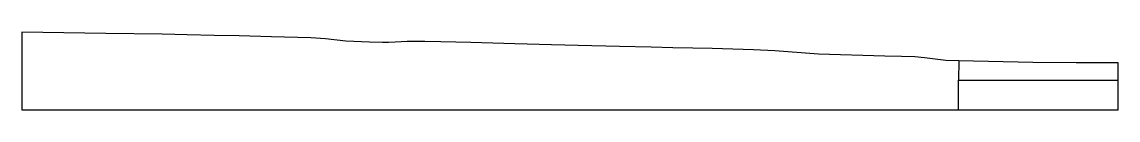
# Model space of a CAD drawing. Extents: x 0 to 10000, y -2350 to -1640.
import ezdxf

# ---------------------------------------------------------------- set-up
doc = ezdxf.new("R2010")
doc.units = 0

msp = doc.modelspace()

# ---------------------------------------------------------------- linework, layer by layer
at = {"layer": 'EXTERNAL', "color": 6}
msp.add_lwpolyline([(8546.146, -1903.6461), (8428.09, -1898.3799), (8234.803, -1874.4215), (8144.525, -1866.8405), (8024.155, -1862.2109), (7870.799, -1859.3752), (7267.211, -1840.8567), (6869.641, -1812.0951), (6672.882, -1801.0419), (6298.461, -1790.0465), (6119.641, -1785.5905), (5939.086, -1782.0026), (5739.433, -1778.1252), (5452.975, -1771.6438), (5075.081, -1762.2109), (4830.289, -1756.0766), (4495.799, -1746.2965), (4096.493, -1734.5488), (3959.34, -1731.2502), (3821.609, -1728.8197), (3675.197, -1726.2155), (3608.067, -1725.2896), (3557.141, -1725.2896), (3514.317, -1726.3891), (3404.942, -1732.4655), (3345.336, -1733.9701), (3288.044, -1734.4331), (3171.146, -1732.6391), (2954.711, -1720.6021), (2769.526, -1699.8845), (2636.424, -1692.072), (2275.891, -1681.7132), (1981.91, -1674.1901), (1752.743, -1669.1553), (1508.53, -1664.0049), (1393.947, -1661.5743), (1278.785, -1659.4331), (765.475, -1652.6623), (0, -1640.3938), (0, -2350), (8544, -2350), (10000, -2350), (10000, -2078.6475), (10000, -1919.1553), (9616.169, -1921.0651), (9222.65, -1916.7248), (8546.146, -1903.6461)], dxfattribs=at)
at = {"layer": 'MATERIAL', "color": 3}
for points in [[(8546.146, -1903.6461), (8545.305, -2078.6475), (10000, -2078.6475)], [(8544, -2350), (8545.305, -2078.6475)]]:
    msp.add_lwpolyline(points, dxfattribs=at)

doc.saveas('drawing.dxf')
